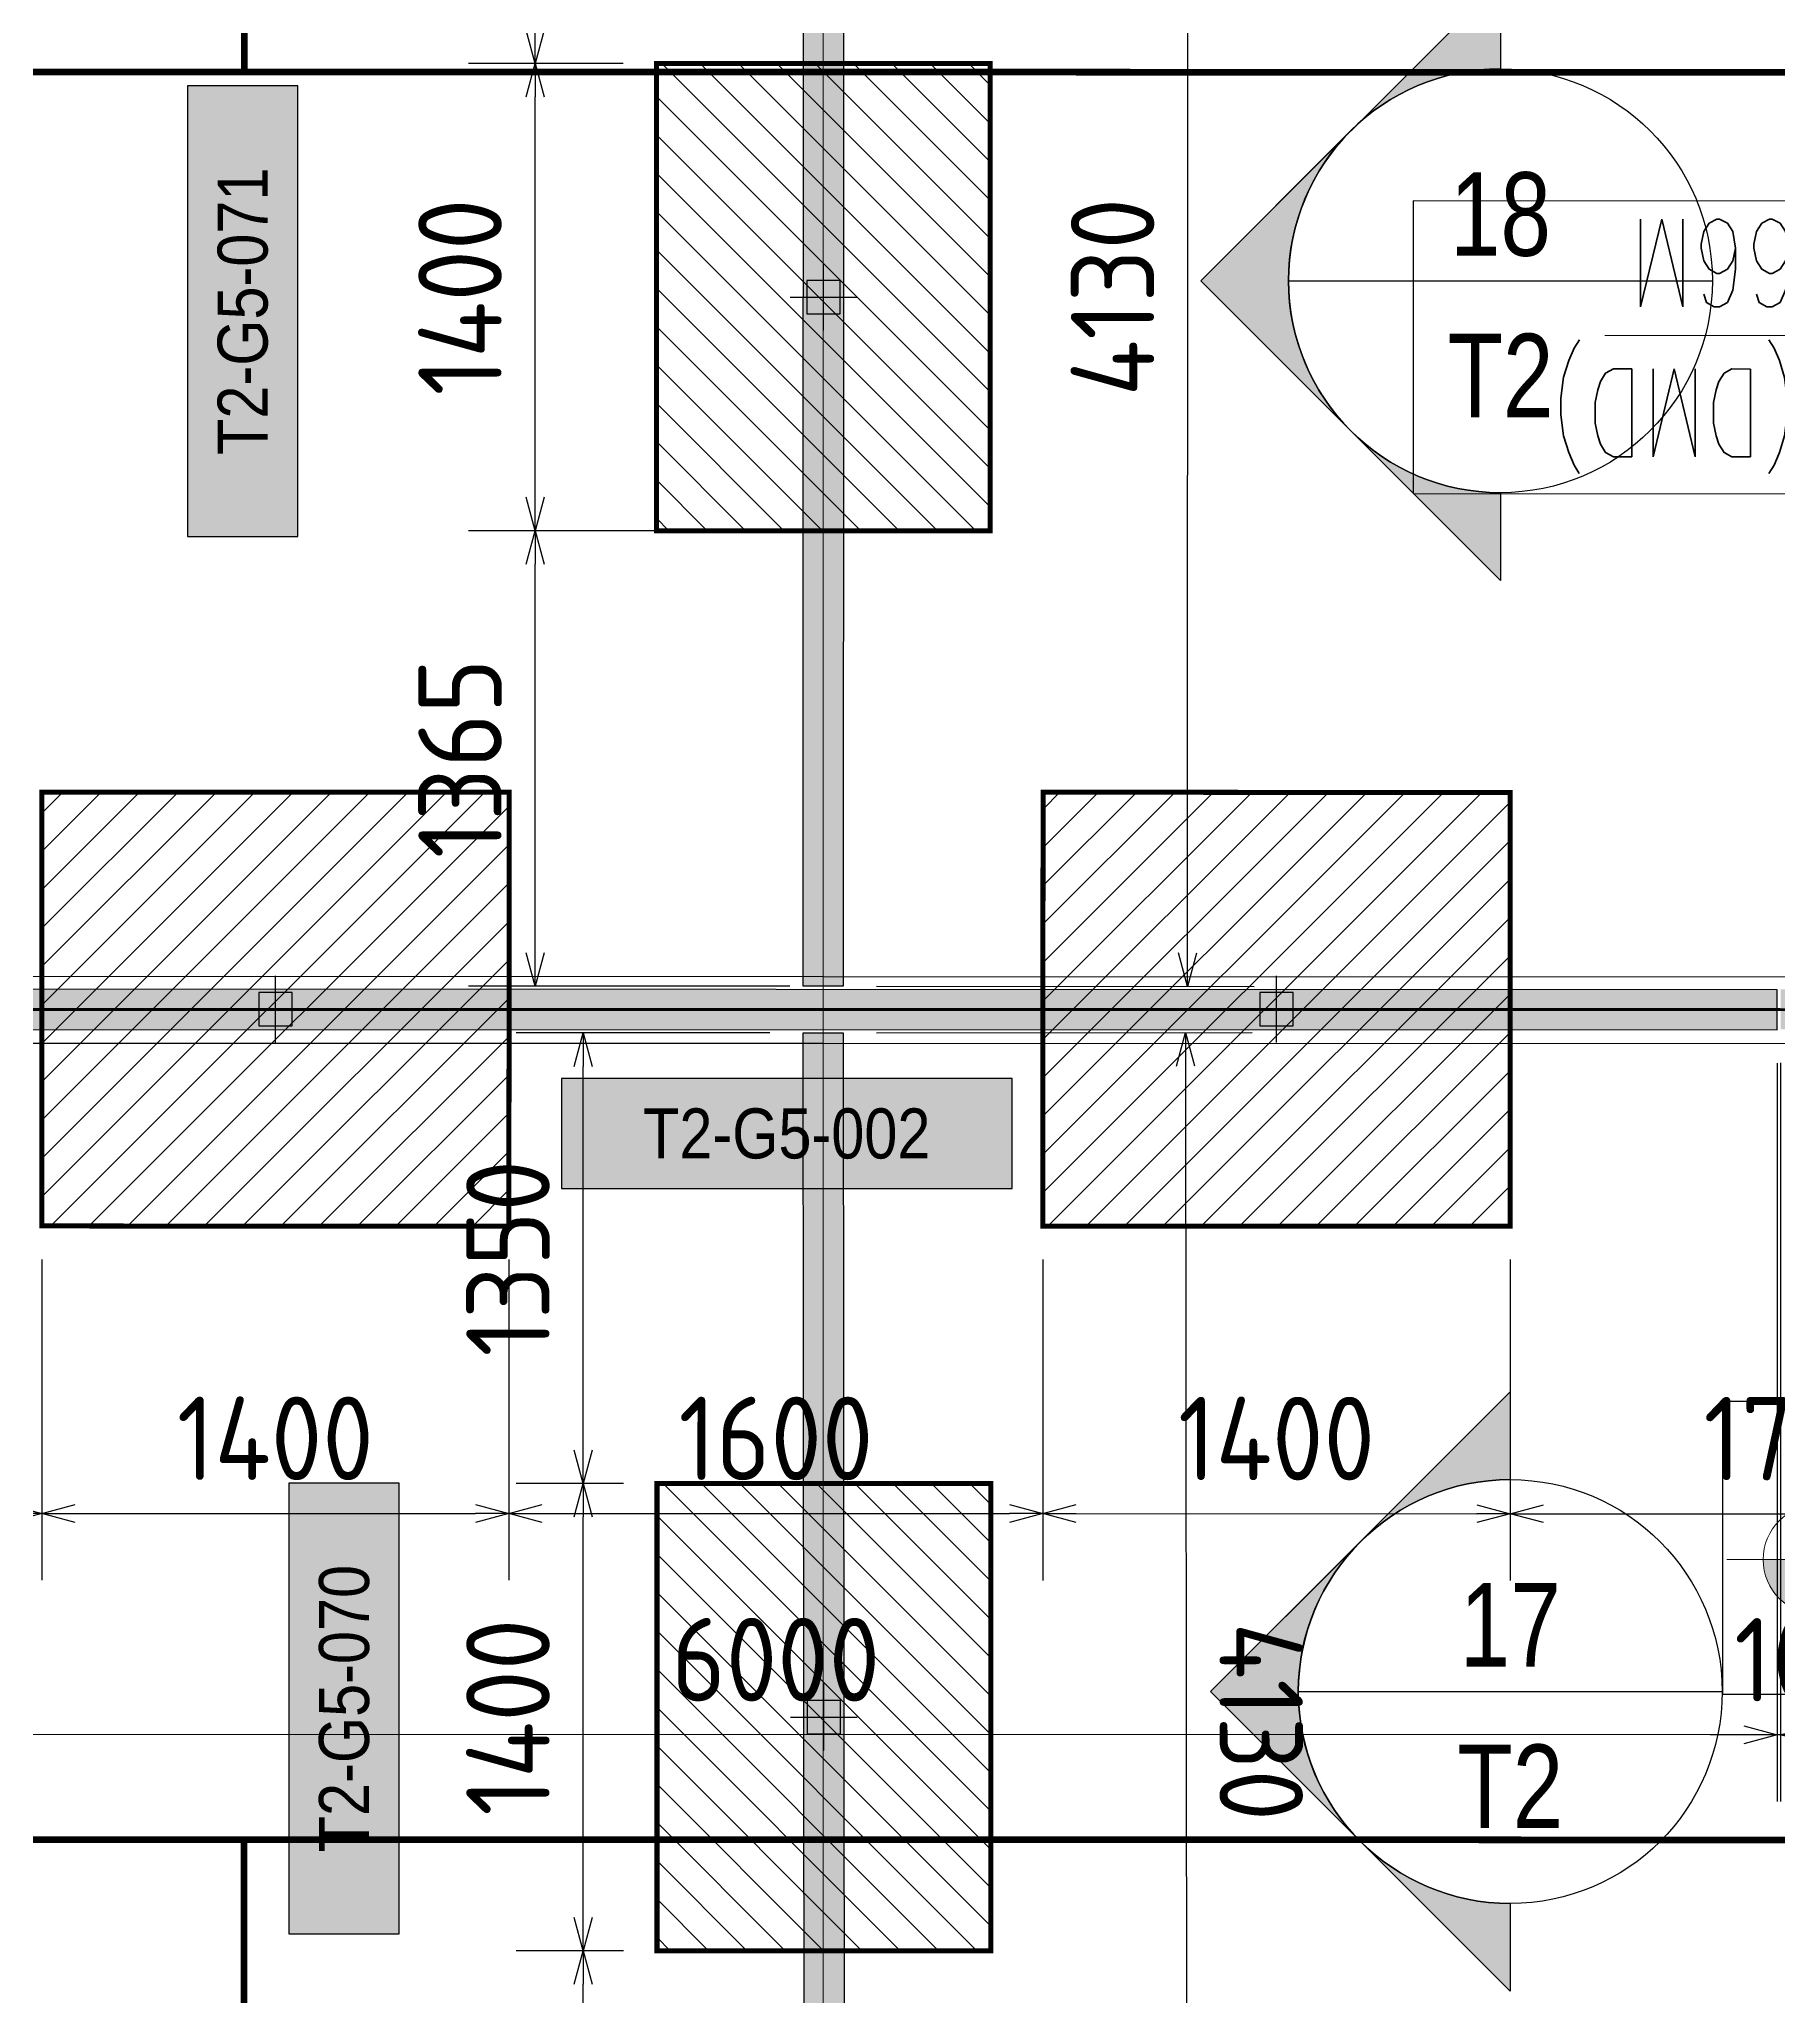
# Model space of a CAD drawing. Header units: centimetres. Extents: x -6122352 to 4157695, y -1694241 to 1947892.
# Drawn here: x 48257 to 53470, y -177715 to -171849 of the extents above; entities that cross this region are included whole.
import ezdxf
from ezdxf.enums import TextEntityAlignment as Align

# ---------------------------------------------------------------- set-up
doc = ezdxf.new("R2010")
doc.units = ezdxf.units.CM
doc.header["$MEASUREMENT"] = 0
doc.header["$PDMODE"] = 66
doc.header["$PDSIZE"] = 100
for name, color, linetype in [('00-MI-DIM', 7, 'Continuous'), ('@MI-FOOTINGS', 7, 'Continuous'), ('@MI-MEP', 7, 'Continuous'), ('@MI-REF LAYER', 7, 'Continuous'), ('@MI-TYPE-02', 6, 'Continuous'), ('A-GLASS HATCH', 7, 'Continuous'), ('PANEL-TAGS', 7, 'Continuous'), ('XREF1$0$S-LEVELS', 2, 'Continuous'), ('XREF1$0$S-TEXT-1', 3, 'Continuous'), ('XREF1$0$TYPICAL NEW PROFILE', 3, 'Continuous')]:
    doc.layers.add(name, color=color, linetype=linetype)
doc.layers.add('08-Compound Wall-2', color=6, linetype='Continuous', lineweight=25, true_color=0xff00ff)
doc.layers.add('23585-XR-AR-DAMAC PLOT LIMITS$0$1-End units', color=7, linetype='Continuous', lineweight=5, true_color=0xf8991e)
for name, color, linetype, lineweight in [('23585-XR-AR-DAMAC PLOT LIMITS$0$1-Mid units', 41, 'Continuous', 5), ('A-ANNO-TEXT', 3, 'Continuous', 25), ('XREF1$0$36-TAGLVL', 23, 'Continuous', 9)]:
    doc.layers.add(name, color=color, linetype=linetype, lineweight=lineweight)
doc.styles.add('Arial Narrow', font='ARIALN.TTF', dxfattribs={"width": 0.95, "height": 500})
doc.styles.add('PANELTAG_STYLE', font='arial.ttf')
doc.styles.add('Schueco-BEMSTIL', font='isocpeur.ttf', dxfattribs={"width": 0.9})
doc.styles.add('XREF1$0$DLT_TEXT', font='romans.shx', dxfattribs={"width": 0.7})
doc.dimstyles.new('MI- JWC-TXT-2.5 MM', dxfattribs={"dimscale": 1.5, "dimtxt": 2.5, "dimasz": 1, "dimexe": 2, "dimexo": 1, "dimgap": 1, "dimtad": 1, "dimdec": 0, "dimdsep": 46, "dimtxsty": 'Schueco-BEMSTIL', "dimblk": 'OPEN30', "dimcen": 0, "dimdle": 2, "dimclrd": 140, "dimclre": 8, "dimclrt": 40, "dimadec": 0, "dimazin": 2, "dimtfac": 1, "dimtdec": 0, "dimtix": 1, "dimtmove": 2, "dimatfit": 3, "dimldrblk": 'OPEN', "dimfxl": 2, "dimlwd": -1, "dimlwe": -1, "dimarcsym": 0})

# ---------------------------------------------------------------- blocks, each defined once
blk = doc.blocks.new('23585-XR-AR-BOUNDARY WALLS AND SETBACKS')
at = {"layer": '08-Compound Wall-2'}
for p, q in [((496554.8252, 2768816.0631), (496560.9391, 2768822.7358)), ((496550.7718, 2768811.6393), (496554.8252, 2768816.0631))]:
    blk.add_line(p, q, dxfattribs=at)
blk.add_lwpolyline([(496548.6301, 2768809.5979), (496550.6244, 2768811.7745), (496554.6778, 2768816.1983), (496560.7916, 2768822.8709), (496543.1704, 2768839.017)], dxfattribs=at)
blk = doc.blocks.new('A$C9d9485f6')
at = {"layer": 'A-ANNO-TEXT', "rotation": 312.4881850805905}
blk.add_blockref('23585-XR-AR-BOUNDARY WALLS AND SETBACKS', (-2377088.5348, -1504219.2521), dxfattribs=at)
blk = doc.blocks.new('23585-XR-AR-DAMAC PLOT LIMITS')
at = {"layer": '23585-XR-AR-DAMAC PLOT LIMITS$0$1-End units', "color": 251, "true_color": 0x636466}
blk.add_lwpolyline([(496560.9329, 2768822.8771), (496554.7515, 2768816.1307), (496537.0565, 2768832.3443), (496543.2379, 2768839.0907)], close=True, dxfattribs=at)
for points in [[(496578.6281, 2768806.6633), (496578.3825, 2768806.3953, 0.029706), (496572.8317, 2768799.5641), (496554.7515, 2768816.1307), (496560.9329, 2768822.8771)], [(496572.8317, 2768799.5641, 0.031399), (496567.8869, 2768791.6811), (496548.5687, 2768809.3829), (496550.6981, 2768811.7069), (496554.7515, 2768816.1307)]]:
    blk.add_lwpolyline(points, format="xyb", close=True, dxfattribs=at)
at = {"layer": '23585-XR-AR-DAMAC PLOT LIMITS$0$1-Mid units', "color": 251, "true_color": 0x636466}
blk.add_lwpolyline([(496554.7515, 2768816.1307), (496550.6981, 2768811.7069), (496533.0031, 2768827.9207), (496537.0565, 2768832.3443)], close=True, dxfattribs=at)
blk = doc.blocks.new('A$Cf093b529')
at = {"layer": 'A-ANNO-TEXT'}
blk.add_blockref('23585-XR-AR-DAMAC PLOT LIMITS', (-495391.9901, -2768603.4419), dxfattribs=at)
blk = doc.blocks.new('A$C0a111004')
at = {"color": 1, "true_color": 0xeb0000, "const_width": 0.008}
blk.add_lwpolyline([(18.3021, 0.0001), (21.1518, 0), (30.3028, 0), (30.3027, -23.9999), (21.1499, -24), (15.1498, -23.9999), (9.1499, -23.9998), (-0.0001, -23.9999), (0, 0), (9.1501, 0.0001), (15.1501, 0.0001)], close=True, dxfattribs=at)
blk = doc.blocks.new('A$Ca0a19fb5')
at = {"color": 1, "true_color": 0xeb0000, "const_width": 0.008}
blk.add_lwpolyline([(18.3021, 0.0228), (18.3316, -23.9774), (17.9681, -23.9778, 0.029706), (9.1822, -24.511, 0.031399), (0.0316, -26.202), (0, 0), (3.152, 0.0039), (9.152, 0.0113)], format="xyb", close=True, dxfattribs=at)
blk = doc.blocks.new('XREF1$0$LVL  ATTR')
at = {"color": 7}
blk.add_wipeout([(-0.3373, 0.3835), (1.8973, 0.3835), (1.8973, -0.4505), (-0.3373, -0.4505)], dxfattribs=at)
at = {"layer": 'XREF1$0$36-TAGLVL', "extrusion": (-4.88814e-07, 1.40652e-17, 1)}
h = blk.add_hatch(color=252, dxfattribs=at)
h.paths.add_polyline_path([(-0.0654, 0.1563, 0.414214), (-0.2216, 0), (-0.0654, 0)])
h.paths.add_polyline_path([(0.0909, 0), (-0.0654, 0), (-0.0654, -0.1562, 0.414214)])
for p, q in [((-0.0654, -0.2604), (-0.0654, 0.2604)), ((1.3511, 0, 0), (-0.3253, 0, 0))]:
    blk.add_line(p, q, dxfattribs=at)
blk.add_circle((-0.0654, 0, 0), 0.1562, dxfattribs=at)
at = {"layer": 'XREF1$0$S-LEVELS', "color": 1}
blk.add_lwpolyline([(-0.3373, 0.3835), (1.8973, 0.3835), (1.8973, -0.4505), (-0.3373, -0.4505)], close=True, dxfattribs=at)
at = {"layer": 'XREF1$0$TYPICAL NEW PROFILE', "color": 3, "style": 'XREF1$0$DLT_TEXT', "width": 0.7}
for tag, p in [('+0.00M', (0.2413, 0.0671, -0.0001)), ('S.S.L', (0.2413, -0.3453, -0.0001))]:
    blk.add_attdef(tag, p, '', height=0.25, dxfattribs=at)
blk = doc.blocks.new('A$C19569f2f')
at = {"layer": 'XREF1$0$S-TEXT-1', "color": 7}
ref = blk.add_blockref('XREF1$0$LVL  ATTR', (-5.1291, -2.6077, 0.0002), dxfattribs=dict(at, xscale=-1.051480567989675, yscale=1.051480567989675, zscale=1.051480567989675, rotation=47.50072133377966))
ref.add_attrib('S.S.L', 'B.Y.L(DMD)', (-5.2195, -2.8546), dxfattribs={"layer": 'XREF1$0$TYPICAL NEW PROFILE', "color": 3, "height": 0.26287, "rotation": 227.50072, "style": 'XREF1$0$DLT_TEXT', "width": 0.7})
ref.add_attrib('+0.00M', '+37.66M ', (-5.5493, -2.5494), dxfattribs={"layer": 'XREF1$0$TYPICAL NEW PROFILE', "color": 3, "height": 0.26287, "rotation": 227.50072, "style": 'XREF1$0$DLT_TEXT', "width": 0.7})
blk = doc.blocks.new('A$Cd3abcad4')
at = {"color": 1, "true_color": 0xeb0000, "const_width": 0.008}
blk.add_lwpolyline([(18.3021, 0.0001), (21.1518, 0), (30.3028, 0), (30.3027, -23.9999), (21.1499, -24), (15.1498, -23.9999), (9.1499, -23.9998), (-0.0001, -23.9999), (0, 0), (9.1501, 0.0001), (15.1501, 0.0001)], close=True, dxfattribs=at)
blk = doc.blocks.new('A$Ccde8a8ae')
at = {"color": 1, "true_color": 0xeb0000, "const_width": 0.008}
blk.add_lwpolyline([(18.3021, 0.0228), (18.3316, -23.9774), (17.9681, -23.9778, 0.029706), (9.1822, -24.511, 0.031399), (0.0316, -26.202), (0, 0), (3.152, 0.0039), (9.152, 0.0113)], format="xyb", close=True, dxfattribs=at)
blk = doc.blocks.new('_Open30')
at = {"color": 0, "linetype": 'ByBlock', "lineweight": -2}
for p, q in [((-1, 0.268), (0, 0)), ((0, 0), (-1, -0.268)), ((0, 0), (-1, 0))]:
    blk.add_line(p, q, dxfattribs=at)
blk = doc.blocks.new('*D793')
at = {"layer": '00-MI-DIM', "color": 8, "transparency": 16777216}
for p, q in [((53464.7, -174917.7), (53464.3, -177130.1)), ((53474.7, -174916.1), (53474.3, -177130.1))]:
    blk.add_line(p, q, dxfattribs=at)
at = {"layer": '00-MI-DIM', "color": 140, "transparency": 16777216}
for p, q in [((53364.4, -176930.1), (53264.4, -176930.1)), ((53474.4, -176930.1), (53464.4, -176930.1)), ((53574.4, -176930.2), (53674.4, -176930.2))]:
    blk.add_line(p, q, dxfattribs=at)
at = {"layer": 'Defpoints', "color": 0, "transparency": 16777216}
for p in [(53464.8, -174817.7), (53474.8, -174816.1), (53464.4, -176930.1)]:
    blk.add_point(p, dxfattribs=at)
at = {"layer": '00-MI-DIM', "color": 140, "transparency": 16777216, "xscale": 100, "yscale": 100, "zscale": 100}
for p, rotation in [((53464.4, -176930.1), 359.9898439714545), ((53474.4, -176930.1), 179.9898439714545)]:
    blk.add_blockref('_Open30', p, dxfattribs=dict(at, rotation=rotation))
at = {"layer": '00-MI-DIM', "color": 40, "transparency": 16777216, "insert": (53469.4, -176705.1), "char_height": 250, "attachment_point": 5, "rotation": 359.98984, "style": 'Schueco-BEMSTIL'}
blk.add_mtext('10', dxfattribs=at)
blk = doc.blocks.new('_Open')
at = {"color": 0, "linetype": 'ByBlock', "lineweight": -2}
for p, q in [((-1, 0.2), (0, 0)), ((-1, -0.2), (0, 0)), ((0, 0), (-1, 0))]:
    blk.add_line(p, q, dxfattribs=at)
blk = doc.blocks.new('*D794')
at = {"layer": '00-MI-DIM', "color": 8, "transparency": 16777216}
for p, q in [((47464.3, -174916.1), (47464, -177129.1)), ((53464.7, -174917.7), (53464.3, -177130.1))]:
    blk.add_line(p, q, dxfattribs=at)
at = {"layer": '00-MI-DIM', "color": 140, "transparency": 16777216}
blk.add_line((53364.4, -176930.1), (47564, -176929.1), dxfattribs=at)
at = {"layer": 'Defpoints', "color": 0, "transparency": 16777216}
for p in [(47464.4, -174816.1), (53464.8, -174817.7), (47464, -176929.1)]:
    blk.add_point(p, dxfattribs=at)
at = {"layer": '00-MI-DIM', "color": 140, "transparency": 16777216, "xscale": 100, "yscale": 100, "zscale": 100}
for p, rotation in [((47464, -176929.1), 179.9898439714545), ((53464.4, -176930.1), 359.9898439714545)]:
    blk.add_blockref('_Open30', p, dxfattribs=dict(at, rotation=rotation))
at = {"layer": '00-MI-DIM', "color": 40, "transparency": 16777216, "insert": (50464.2, -176704.6), "char_height": 250, "attachment_point": 5, "rotation": 359.98984, "style": 'Schueco-BEMSTIL'}
blk.add_mtext('6000', dxfattribs=at)
blk = doc.blocks.new('T2-FOOTING PLAN')
at = {"layer": '@MI-FOOTINGS', "transparency": 33554679}
h = blk.add_hatch(dxfattribs=at)
h.set_pattern_fill('ANSI31', color=8, scale=650)
h.paths.add_polyline_path([(-700, 650), (700, 650), (700, -650), (-700, -650)])
at = {"layer": '@MI-FOOTINGS', "color": 160, "true_color": 0x3340f0, "const_width": 15}
blk.add_lwpolyline([(-700, 650), (700, 650), (700, -650), (-700, -650)], close=True, dxfattribs=at)
at = {"layer": '@MI-FOOTINGS', "color": 30}
blk.add_point((0, 0), dxfattribs=at)
blk = doc.blocks.new('*D801')
at = {"layer": '00-MI-DIM', "color": 8, "transparency": 16777216}
for p, q in [((46654.3, -175504.9), (46654.1, -176466.2)), ((48264.7, -175505.3), (48264.5, -176466.5))]:
    blk.add_line(p, q, dxfattribs=at)
at = {"layer": '00-MI-DIM', "color": 140, "transparency": 16777216}
blk.add_line((46754.1, -176266.2), (48164.5, -176266.5), dxfattribs=at)
at = {"layer": 'Defpoints', "color": 0, "transparency": 16777216}
for p in [(46654.3, -175404.9), (48264.7, -175405.3), (48264.5, -176266.5)]:
    blk.add_point(p, dxfattribs=at)
at = {"layer": '00-MI-DIM', "color": 140, "transparency": 16777216, "xscale": 100, "yscale": 100, "zscale": 100}
for p, rotation in [((46654.1, -176266.2), 179.9898439714545), ((48264.5, -176266.5), 359.9898439714545)]:
    blk.add_blockref('_Open30', p, dxfattribs=dict(at, rotation=rotation))
at = {"layer": '00-MI-DIM', "color": 40, "transparency": 16777216, "insert": (47459.4, -176041.4), "char_height": 250, "attachment_point": 5, "rotation": 359.98984, "style": 'Schueco-BEMSTIL'}
blk.add_mtext('1610', dxfattribs=at)
blk = doc.blocks.new('*D802')
at = {"layer": '00-MI-DIM', "color": 8, "transparency": 16777216}
for p, q in [((48264.7, -175505.3), (48264.5, -176466.5)), ((49664.7, -175505.5), (49664.5, -176466.8))]:
    blk.add_line(p, q, dxfattribs=at)
at = {"layer": '00-MI-DIM', "color": 140, "transparency": 16777216}
blk.add_line((48364.5, -176266.5), (49564.5, -176266.7), dxfattribs=at)
at = {"layer": 'Defpoints', "color": 0, "transparency": 16777216}
for p in [(48264.7, -175405.3), (49664.7, -175405.5), (49664.5, -176266.8)]:
    blk.add_point(p, dxfattribs=at)
at = {"layer": '00-MI-DIM', "color": 140, "transparency": 16777216, "xscale": 100, "yscale": 100, "zscale": 100}
for p, rotation in [((48264.5, -176266.5), 179.9898439714545), ((49664.5, -176266.8), 359.9898439714545)]:
    blk.add_blockref('_Open30', p, dxfattribs=dict(at, rotation=rotation))
at = {"layer": '00-MI-DIM', "color": 40, "transparency": 16777216, "insert": (48964.6, -176041.6), "char_height": 250, "attachment_point": 5, "rotation": 359.98984, "style": 'Schueco-BEMSTIL'}
blk.add_mtext('1400', dxfattribs=at)
blk = doc.blocks.new('*D803')
at = {"layer": '00-MI-DIM', "color": 8, "transparency": 16777216}
for p, q in [((49664.7, -175505.5), (49664.5, -176466.8)), ((51264.7, -175505.8), (51264.5, -176467))]:
    blk.add_line(p, q, dxfattribs=at)
at = {"layer": '00-MI-DIM', "color": 140, "transparency": 16777216}
blk.add_line((49764.5, -176266.8), (51164.5, -176267), dxfattribs=at)
at = {"layer": 'Defpoints', "color": 0, "transparency": 16777216}
for p in [(49664.7, -175405.5), (51264.7, -175405.8), (51264.5, -176267)]:
    blk.add_point(p, dxfattribs=at)
at = {"layer": '00-MI-DIM', "color": 140, "transparency": 16777216, "xscale": 100, "yscale": 100, "zscale": 100}
for p, rotation in [((49664.5, -176266.8), 179.9898439714545), ((51264.5, -176267), 359.9898439714545)]:
    blk.add_blockref('_Open30', p, dxfattribs=dict(at, rotation=rotation))
at = {"layer": '00-MI-DIM', "color": 40, "transparency": 16777216, "insert": (50464.6, -176041.9), "char_height": 250, "attachment_point": 5, "rotation": 359.98984, "style": 'Schueco-BEMSTIL'}
blk.add_mtext('1600', dxfattribs=at)
blk = doc.blocks.new('*D804')
at = {"layer": '00-MI-DIM', "color": 8, "transparency": 16777216}
for p, q in [((51264.7, -175505.8), (51264.5, -176467)), ((52664.7, -175506), (52664.5, -176467.3))]:
    blk.add_line(p, q, dxfattribs=at)
at = {"layer": '00-MI-DIM', "color": 140, "transparency": 16777216}
blk.add_line((51364.5, -176267.1), (52564.5, -176267.3), dxfattribs=at)
at = {"layer": 'Defpoints', "color": 0, "transparency": 16777216}
for p in [(51264.7, -175405.8), (52664.7, -175406), (52664.5, -176267.3)]:
    blk.add_point(p, dxfattribs=at)
at = {"layer": '00-MI-DIM', "color": 140, "transparency": 16777216, "xscale": 100, "yscale": 100, "zscale": 100}
for p, rotation in [((51264.5, -176267), 179.9898439714545), ((52664.5, -176267.3), 359.9898439714545)]:
    blk.add_blockref('_Open30', p, dxfattribs=dict(at, rotation=rotation))
at = {"layer": '00-MI-DIM', "color": 40, "transparency": 16777216, "insert": (51964.6, -176042.2), "char_height": 250, "attachment_point": 5, "rotation": 359.98984, "style": 'Schueco-BEMSTIL'}
blk.add_mtext('1400', dxfattribs=at)
blk = doc.blocks.new('*D805')
at = {"layer": '00-MI-DIM', "color": 8, "transparency": 16777216}
for p, q in [((52664.7, -175506), (52664.5, -176467.3)), ((54420.6, -175505.2), (54420.5, -176467.6))]:
    blk.add_line(p, q, dxfattribs=at)
at = {"layer": '00-MI-DIM', "color": 140, "transparency": 16777216}
blk.add_line((52764.5, -176267.3), (54320.5, -176267.6), dxfattribs=at)
at = {"layer": 'Defpoints', "color": 0, "transparency": 16777216}
for p in [(52664.7, -175406), (54420.7, -175405.2), (54420.5, -176267.6)]:
    blk.add_point(p, dxfattribs=at)
at = {"layer": '00-MI-DIM', "color": 140, "transparency": 16777216, "xscale": 100, "yscale": 100, "zscale": 100}
for p, rotation in [((52664.5, -176267.3), 179.9898439714545), ((54420.5, -176267.6), 359.9898439714545)]:
    blk.add_blockref('_Open30', p, dxfattribs=dict(at, rotation=rotation))
at = {"layer": '00-MI-DIM', "color": 40, "transparency": 16777216, "insert": (53542.6, -176042.4), "char_height": 250, "attachment_point": 5, "rotation": 359.98984, "style": 'Schueco-BEMSTIL'}
blk.add_mtext('1756', dxfattribs=at)
blk = doc.blocks.new('PANELTAG')
at = {"layer": 'PANEL-TAGS', "color": 1}
blk.add_lwpolyline([(-13.5, -3.3), (13.5, -3.3), (13.5, 3.3), (-13.5, 3.3)], close=True, dxfattribs=at)
at = {"layer": 'PANEL-TAGS', "color": 40, "true_color": 0xffd700}
blk.add_solid([(-13.5, -3.3), (13.5, -3.3), (-13.5, 3.3), (13.5, 3.3)], dxfattribs=at)
at = {"layer": 'PANEL-TAGS', "color": 5, "style": 'PANELTAG_STYLE', "width": 0.85}
blk.add_attdef('TAGNO', text='', height=3, dxfattribs=at).set_placement((0, 0), align=Align.MIDDLE)
blk = doc.blocks.new('T2-SINGLE FOOTING')
at = {"layer": '@MI-FOOTINGS', "transparency": 33554679}
h = blk.add_hatch(dxfattribs=at)
h.set_pattern_fill('ANSI31', color=8, scale=650)
h.paths.add_polyline_path([(-700, 500), (700, 500), (700, -500), (-700, -500)])
at = {"layer": '@MI-FOOTINGS', "color": 62, "const_width": 15}
blk.add_lwpolyline([(-700, 500), (700, 500), (700, -500), (-700, -500)], close=True, dxfattribs=at)
at = {"layer": '@MI-FOOTINGS', "color": 30}
blk.add_point((0, 0), dxfattribs=at)
blk = doc.blocks.new('*D3018')
at = {"layer": '@MI-TYPE-02', "color": 8, "transparency": 16777216}
for p, q in [((50507, -173321.9), (49543, -173321.9)), ((50506.3, -174686.9), (49543, -174686.9))]:
    blk.add_line(p, q, dxfattribs=at)
at = {"layer": '@MI-TYPE-02', "color": 140, "transparency": 16777216}
blk.add_line((49743, -174586.9), (49743, -173421.9), dxfattribs=at)
at = {"layer": 'Defpoints', "color": 0, "transparency": 16777216}
for p in [(49743, -173321.9), (50607, -173321.9), (50606.3, -174686.9)]:
    blk.add_point(p, dxfattribs=at)
at = {"layer": '@MI-TYPE-02', "color": 140, "transparency": 16777216, "xscale": 100, "yscale": 100, "zscale": 100}
for p, rotation in [((49743, -173321.9), 90), ((49743, -174686.9), 270)]:
    blk.add_blockref('_Open30', p, dxfattribs=dict(at, rotation=rotation))
at = {"layer": '@MI-TYPE-02', "color": 40, "transparency": 16777216, "insert": (49518, -174004.4), "char_height": 250, "attachment_point": 5, "rotation": 90, "style": 'Schueco-BEMSTIL'}
blk.add_mtext('1365', dxfattribs=at)
blk = doc.blocks.new('*D3019')
at = {"layer": '@MI-TYPE-02', "color": 8, "transparency": 16777216}
for p, q in [((50007, -171921.9), (49543, -171921.9)), ((50507, -173321.9), (49543, -173321.9))]:
    blk.add_line(p, q, dxfattribs=at)
at = {"layer": '@MI-TYPE-02', "color": 140, "transparency": 16777216}
blk.add_line((49743, -173221.9), (49743, -172021.9), dxfattribs=at)
at = {"layer": 'Defpoints', "color": 0, "transparency": 16777216}
for p in [(49743, -171921.9), (50107, -171921.9), (50607, -173321.9)]:
    blk.add_point(p, dxfattribs=at)
at = {"layer": '@MI-TYPE-02', "color": 140, "transparency": 16777216, "xscale": 100, "yscale": 100, "zscale": 100}
for p, rotation in [((49743, -171921.9), 90), ((49743, -173321.9), 270)]:
    blk.add_blockref('_Open30', p, dxfattribs=dict(at, rotation=rotation))
at = {"layer": '@MI-TYPE-02', "color": 40, "transparency": 16777216, "insert": (49518, -172621.9), "char_height": 250, "attachment_point": 5, "rotation": 90, "style": 'Schueco-BEMSTIL'}
blk.add_mtext('1400', dxfattribs=at)
blk = doc.blocks.new('*D3020')
at = {"layer": '@MI-TYPE-02', "color": 8, "transparency": 16777216}
for p, q in [((50447.7, -170556.9), (49543, -170556.9)), ((50007, -171921.9), (49543, -171921.9))]:
    blk.add_line(p, q, dxfattribs=at)
at = {"layer": '@MI-TYPE-02', "color": 140, "transparency": 16777216}
blk.add_line((49743, -171821.9), (49743, -170656.9), dxfattribs=at)
at = {"layer": 'Defpoints', "color": 0, "transparency": 16777216}
for p in [(49743, -170556.9), (50547.7, -170556.9), (50107, -171921.9)]:
    blk.add_point(p, dxfattribs=at)
at = {"layer": '@MI-TYPE-02', "color": 140, "transparency": 16777216, "xscale": 100, "yscale": 100, "zscale": 100}
for p, rotation in [((49743, -170556.9), 90), ((49743, -171921.9), 270)]:
    blk.add_blockref('_Open30', p, dxfattribs=dict(at, rotation=rotation))
at = {"layer": '@MI-TYPE-02', "color": 40, "transparency": 16777216, "insert": (49518, -171239.4), "char_height": 250, "attachment_point": 5, "rotation": 90, "style": 'Schueco-BEMSTIL'}
blk.add_mtext('1365', dxfattribs=at)
blk = doc.blocks.new('*D3023')
at = {"layer": '@MI-TYPE-02', "color": 8, "transparency": 16777216}
for p, q in [((50008.2, -177577.1), (49686.7, -177577.1)), ((50486, -178957.2), (49686.7, -178957.2))]:
    blk.add_line(p, q, dxfattribs=at)
at = {"layer": '@MI-TYPE-02', "color": 140, "transparency": 16777216}
blk.add_line((49886.7, -178857.2), (49886.7, -177677.1), dxfattribs=at)
at = {"layer": 'Defpoints', "color": 0, "transparency": 16777216}
for p in [(49886.7, -177577.1), (50108.2, -177577.1), (50586, -178957.2)]:
    blk.add_point(p, dxfattribs=at)
at = {"layer": '@MI-TYPE-02', "color": 140, "transparency": 16777216, "xscale": 100, "yscale": 100, "zscale": 100}
for p, rotation in [((49886.7, -177577.1), 90), ((49886.7, -178957.2), 270)]:
    blk.add_blockref('_Open30', p, dxfattribs=dict(at, rotation=rotation))
at = {"layer": '@MI-TYPE-02', "color": 40, "transparency": 16777216, "insert": (49661.7, -178267.2), "char_height": 250, "attachment_point": 5, "rotation": 90, "style": 'Schueco-BEMSTIL'}
blk.add_mtext('1380', dxfattribs=at)
blk = doc.blocks.new('*D3024')
at = {"layer": '@MI-TYPE-02', "color": 8, "transparency": 16777216}
for p, q in [((50008.2, -176177.1), (49686.7, -176177.1)), ((50008.2, -177577.1), (49686.7, -177577.1))]:
    blk.add_line(p, q, dxfattribs=at)
at = {"layer": '@MI-TYPE-02', "color": 140, "transparency": 16777216}
blk.add_line((49886.7, -177477.1), (49886.7, -176277.1), dxfattribs=at)
at = {"layer": 'Defpoints', "color": 0, "transparency": 16777216}
for p in [(49886.7, -176177.1), (50108.2, -176177.1), (50108.2, -177577.1)]:
    blk.add_point(p, dxfattribs=at)
at = {"layer": '@MI-TYPE-02', "color": 140, "transparency": 16777216, "xscale": 100, "yscale": 100, "zscale": 100}
for p, rotation in [((49886.7, -176177.1), 90), ((49886.7, -177577.1), 270)]:
    blk.add_blockref('_Open30', p, dxfattribs=dict(at, rotation=rotation))
at = {"layer": '@MI-TYPE-02', "color": 40, "transparency": 16777216, "insert": (49661.7, -176877.1), "char_height": 250, "attachment_point": 5, "rotation": 90, "style": 'Schueco-BEMSTIL'}
blk.add_mtext('1400', dxfattribs=at)
blk = doc.blocks.new('*D3025')
at = {"layer": '@MI-TYPE-02', "color": 8, "transparency": 16777216}
for p, q in [((50446.2, -174827), (49686.7, -174827)), ((50008.2, -176177.1), (49686.7, -176177.1))]:
    blk.add_line(p, q, dxfattribs=at)
at = {"layer": '@MI-TYPE-02', "color": 140, "transparency": 16777216}
blk.add_line((49886.7, -176077.1), (49886.7, -174927), dxfattribs=at)
at = {"layer": 'Defpoints', "color": 0, "transparency": 16777216}
for p in [(49886.7, -174827), (50546.2, -174827), (50108.2, -176177.1)]:
    blk.add_point(p, dxfattribs=at)
at = {"layer": '@MI-TYPE-02', "color": 140, "transparency": 16777216, "xscale": 100, "yscale": 100, "zscale": 100}
for p, rotation in [((49886.7, -174827), 90), ((49886.7, -176177.1), 270)]:
    blk.add_blockref('_Open30', p, dxfattribs=dict(at, rotation=rotation))
at = {"layer": '@MI-TYPE-02', "color": 40, "transparency": 16777216, "insert": (49661.7, -175502), "char_height": 250, "attachment_point": 5, "rotation": 90, "style": 'Schueco-BEMSTIL'}
blk.add_mtext('1350', dxfattribs=at)
blk = doc.blocks.new('*U3659')
h = blk.add_hatch(color=94)
edge = h.paths.add_edge_path()
edge.add_line((0, -6.35), (0, -8.98))
edge.add_line((0, -8.98), (-8.98, 0))
edge.add_line((-8.98, 0), (0, 8.98))
edge.add_line((0, 8.98), (0, 6.35))
edge.add_arc((0, 0), 6.35, 90, 270)
at = {"color": 94}
blk.add_line((-6.35, 0), (6.35, 0), dxfattribs=at)
blk.add_lwpolyline([(0, -6.35), (0, -8.98), (-8.98, 0), (0, 8.98), (0, 6.35, 1)], format="xyb", close=True, dxfattribs=at)
blk.add_lwpolyline([(-4.49, 4.49, 0.414214), (-4.49, -4.49), (-8.98, 0), (-4.49, 4.49)], format="xyb", close=True)
blk.add_circle((0, 0), 6.35, dxfattribs=at)
at = {"style": 'Arial Narrow', "width": 0.95, "flags": 8}
blk.add_attdef('VIEWNUMBER', text='', height=2.5, dxfattribs=at).set_placement((0, 0), align=Align.BOTTOM_CENTER)
blk.add_attdef('SHEETNUMBER', text='', height=2.5, dxfattribs=at).set_placement((0, -1.588), align=Align.TOP_CENTER)
blk = doc.blocks.new('*D3048')
at = {"layer": '@MI-TYPE-02', "color": 8, "transparency": 16777216}
for p, q in [((50767.7, -170557), (51899.1, -170557.4)), ((50766.3, -174687), (51897.7, -174687.4))]:
    blk.add_line(p, q, dxfattribs=at)
at = {"layer": '@MI-TYPE-02', "color": 140, "transparency": 16777216}
blk.add_line((51697.7, -174587.3), (51699, -170657.3), dxfattribs=at)
at = {"layer": 'Defpoints', "color": 0, "transparency": 16777216}
for p in [(50667.7, -170557), (51699.1, -170557.3), (50666.3, -174687)]:
    blk.add_point(p, dxfattribs=at)
at = {"layer": '@MI-TYPE-02', "color": 140, "transparency": 16777216, "xscale": 100, "yscale": 100, "zscale": 100}
for p, rotation in [((51699.1, -170557.3), 89.98069842526839), ((51697.7, -174687.3), 269.9806984252684)]:
    blk.add_blockref('_Open30', p, dxfattribs=dict(at, rotation=rotation))
at = {"layer": '@MI-TYPE-02', "color": 40, "transparency": 16777216, "insert": (51473.4, -172622.2), "char_height": 250, "attachment_point": 5, "rotation": 89.9807, "style": 'Schueco-BEMSTIL'}
blk.add_mtext('4130', dxfattribs=at)
blk = doc.blocks.new('*D3049')
at = {"layer": '@MI-TYPE-02', "color": 8, "transparency": 16777216}
for p, q in [((50766.2, -174826.8), (51891.5, -174825.7)), ((50770.2, -178957.1), (51895.4, -178956))]:
    blk.add_line(p, q, dxfattribs=at)
at = {"layer": '@MI-TYPE-02', "color": 140, "transparency": 16777216}
blk.add_line((51691.6, -174925.9), (51695.3, -178856.2), dxfattribs=at)
at = {"layer": 'Defpoints', "color": 0, "transparency": 16777216}
for p in [(50666.2, -174826.9), (50670.2, -178957.2), (51695.4, -178956.2)]:
    blk.add_point(p, dxfattribs=at)
at = {"layer": '@MI-TYPE-02', "color": 140, "transparency": 16777216, "xscale": 100, "yscale": 100, "zscale": 100}
for p, rotation in [((51691.5, -174825.9), 90.05503994308988), ((51695.4, -178956.2), 270.0550399430899)]:
    blk.add_blockref('_Open30', p, dxfattribs=dict(at, rotation=rotation))
at = {"layer": '@MI-TYPE-02', "color": 40, "transparency": 16777216, "insert": (51918.5, -176890.8), "char_height": 250, "attachment_point": 5, "rotation": 270.05504, "style": 'Schueco-BEMSTIL'}
blk.add_mtext('4130', dxfattribs=at)

msp = doc.modelspace()

# ---------------------------------------------------------------- block references
at = {"layer": '@MI-MEP', "color": 10, "xscale": 1000, "yscale": 1000, "zscale": 1000}
for name, p, rotation in [('A$C0a111004', (59756.31336, -174758.47773), 179.9901263953543), ('A$Ca0a19fb5', (41454.21327, -174755.44223), 359.919269632221)]:
    msp.add_blockref(name, p, dxfattribs=dict(at, rotation=rotation))
at = {"layer": '@MI-REF LAYER', "xscale": 1000, "yscale": 1000, "zscale": 1000}
msp.add_blockref('A$C9d9485f6', (-23958.95046, 48155.57226), dxfattribs=at)
at = {"layer": '@MI-REF LAYER', "xscale": 1000, "yscale": 1000, "zscale": 1000, "rotation": 312.4882903633292}
msp.add_blockref('A$Cf093b529', (-891608.73293, 539022.72011), dxfattribs=at)

# ---------------------------------------------------------------- next in the draw order: block references
at = {"layer": '@MI-REF LAYER', "color": 7}
ref = msp.add_blockref('XREF1$0$LVL  ATTR', (53655.52147, -176404.93305, -0.00035), dxfattribs=dict(at, xscale=-1051.480567989675, yscale=1051.480567989676, zscale=1051.480567989675, rotation=179.9900720295695))
ref.add_attrib('S.S.L', 'B.Y.L(DMD)', (53898.58516, -176304.80353, -0.15147), dxfattribs={"layer": 'XREF1$0$TYPICAL NEW PROFILE', "color": 3, "height": 262.870142, "rotation": 359.990075321, "style": 'XREF1$0$DLT_TEXT', "width": 0.7})
ref.add_attrib('+0.00M', '+38.07M ', (53896.28179, -176754.13813, -0.15147), dxfattribs={"layer": 'XREF1$0$TYPICAL NEW PROFILE', "color": 3, "height": 262.870142, "rotation": 359.990075321, "style": 'XREF1$0$DLT_TEXT', "width": 0.7})

# ---------------------------------------------------------------- next in the draw order: linework, layer by layer
at = {"layer": '@MI-REF LAYER', "color": 1, "const_width": 20}
msp.add_lwpolyline([(41805.57056, -174795.72297), (44084.44574, -177242.89048), (48870.49259, -177243.81342), (48869.28571, -183502.29013), (48870.49259, -177243.81342), (56713.93582, -177245.32594), (59597.36527, -174791.62296)], dxfattribs=at)

# ---------------------------------------------------------------- next in the draw order: block references
at = {"layer": '@MI-REF LAYER', "color": 10, "xscale": 1000, "yscale": 1000, "zscale": 1000, "rotation": 312.4876811369317}
msp.add_blockref('A$C19569f2f', (59756.3449, -174758.47773), dxfattribs=at)

# ---------------------------------------------------------------- next in the draw order: hatches: boundary and pattern name
at = {"layer": '@MI-TYPE-02'}
h = msp.add_hatch(color=256, dxfattribs=at)
h.dxf.hatch_style = 1
h.paths.add_polyline_path([(47454.83056, -174696.56541), (41454.44171, -174694.98966), (41453.97267, -174814.98874), (47454.36153, -174816.56449)])
h.paths.add_polyline_path([(53465.22119, -174697.69015), (47464.83233, -174696.1144), (47464.3633, -174816.11349), (53464.75215, -174817.68924)])
h.paths.add_polyline_path([(59751.54786, -174698.47738), (53475.22729, -174696.13044), (53474.75826, -174816.12952), (59751.07883, -174818.47646)])
at = {"layer": 'A-GLASS HATCH'}
h = msp.add_hatch(color=6, dxfattribs=at)
h.dxf.hatch_style = 1
h.paths.add_polyline_path([(50546.26297, -174686.91934), (50547.65427, -170556.92862), (50667.65426, -170556.96867), (50666.26296, -174686.95939)])
h = msp.add_hatch(color=6, dxfattribs=at)
h.dxf.hatch_style = 1
h.paths.add_polyline_path([(50550.2093, -178957.28159), (50546.24163, -174826.99582), (50666.24157, -174826.88132), (50670.20924, -178957.16709)])

# ---------------------------------------------------------------- next in the draw order: linework, layer by layer
at = {"layer": '@MI-REF LAYER', "color": 1, "const_width": 20}
msp.add_lwpolyline([(41876.79641, -174726.85284), (44085.35508, -171946.91903), (48871.40197, -171947.63967), (48871.74115, -169643.44169), (48871.40197, -171947.63967), (56714.84526, -171948.82065), (59597.27569, -174712.00904)], dxfattribs=at)
at = {"layer": '@MI-TYPE-02', "color": 6}
for points in [[(50546.26297, -174686.91934), (50547.65427, -170556.92862), (50667.65426, -170556.96867), (50666.26296, -174686.95939)], [(50550.2093, -178957.28159), (50546.24163, -174826.99582), (50666.24157, -174826.88132), (50670.20924, -178957.16709)]]:
    msp.add_lwpolyline(points, close=True, dxfattribs=at)
at = {"layer": '@MI-TYPE-02'}
msp.add_lwpolyline([(53465.22119, -174697.69015), (47464.83233, -174696.1144), (47464.3633, -174816.11349), (53464.75215, -174817.68924)], close=True, dxfattribs=at)

# ---------------------------------------------------------------- next in the draw order: block references
at = {"layer": '00-MI-DIM'}
ref = msp.add_blockref('*U3659', (52635.60035, -172573.14119), dxfattribs=dict(at, xscale=100, yscale=100, zscale=100))
ref.add_attrib('VIEWNUMBER', '18', dxfattribs={"layer": '0', "height": 250, "style": 'Arial Narrow', "width": 0.95}).set_placement((52635.60035, -172573.14119), align=Align.BOTTOM_CENTER)
ref.add_attrib('SHEETNUMBER', 'T2', dxfattribs={"layer": '0', "height": 250, "style": 'Arial Narrow', "width": 0.95}).set_placement((52635.60035, -172731.89119), align=Align.TOP_CENTER)
ref = msp.add_blockref('*U3659', (52664.92398, -176800.27884), dxfattribs=dict(at, xscale=100, yscale=100, zscale=100))
ref.add_attrib('VIEWNUMBER', '17', dxfattribs={"layer": '0', "height": 250, "style": 'Arial Narrow', "width": 0.95}).set_placement((52664.92398, -176800.27884), align=Align.BOTTOM_CENTER)
ref.add_attrib('SHEETNUMBER', 'T2', dxfattribs={"layer": '0', "height": 250, "style": 'Arial Narrow', "width": 0.95}).set_placement((52664.92398, -176959.02884), align=Align.TOP_CENTER)
at = {"layer": '@MI-FOOTINGS', "rotation": 359.9898439714545}
for p in [(48964.7836, -174755.38178), (51964.78355, -174755.91355)]:
    msp.add_blockref('T2-FOOTING PLAN', p, dxfattribs=at)
at = {"layer": '@MI-REF LAYER', "color": 10, "xscale": 1000, "yscale": 1000, "zscale": 1000}
for name, p, rotation in [('A$Cd3abcad4', (59756.31341, -174758.07874), 179.9893265042863), ('A$Ccde8a8ae', (41454.3314, -174755.65388), 359.9244843170935)]:
    msp.add_blockref(name, p, dxfattribs=dict(at, rotation=rotation))
at = {"layer": '@MI-TYPE-02', "color": 240, "true_color": 0xed1f24, "rotation": 90}
for p in [(50606.95862, -172621.94401), (50608.22544, -176877.08145)]:
    msp.add_blockref('T2-SINGLE FOOTING', p, dxfattribs=at)
at = {"layer": 'PANEL-TAGS', "color": 94}
ref = msp.add_blockref('PANELTAG', (48866.52173, -172664.30303), dxfattribs=dict(at, xscale=50.00000000000001, yscale=50.00000000000001, zscale=50.00000000000001, rotation=90.00000000000001))
ref.add_attrib('TAGNO', 'T2-G5-071', dxfattribs={"color": 5, "height": 150, "rotation": 90, "style": 'PANELTAG_STYLE', "width": 0.85}).set_placement((48866.52173, -172664.30303), align=Align.MIDDLE_CENTER)
at = {"layer": 'PANEL-TAGS'}
ref = msp.add_blockref('PANELTAG', (50497.01055, -175127.98219), dxfattribs=dict(at, xscale=50, yscale=50, zscale=50))
ref.add_attrib('TAGNO', 'T2-G5-002', dxfattribs={"color": 5, "height": 150, "style": 'PANELTAG_STYLE', "width": 0.85}).set_placement((50497.01055, -175127.98219), align=Align.MIDDLE_CENTER)
at = {"layer": 'PANEL-TAGS', "color": 94}
ref = msp.add_blockref('PANELTAG', (49170.39959, -176851.27383), dxfattribs=dict(at, xscale=50.00000000000001, yscale=50.00000000000001, zscale=50.00000000000001, rotation=90.00000000000001))
ref.add_attrib('TAGNO', 'T2-G5-070', dxfattribs={"color": 5, "height": 150, "rotation": 90, "style": 'PANELTAG_STYLE', "width": 0.85}).set_placement((49170.39959, -176851.27383), align=Align.MIDDLE_CENTER)

# ---------------------------------------------------------------- next in the draw order: dimensions: what is measured, and where the dimension line sits
at = {"layer": '00-MI-DIM'}
for base, p1, p2, picture, middle in [((47463.98876, -176929.07369), (53464.75215, -174817.68924), (47464.3633, -174816.11349), '*D794', (50464.18323, -176929.6055)), ((53464.37771, -176930.1373), (53474.75826, -174816.12952), (53464.75215, -174817.68924), '*D793', (53469.38062, -176930.13819))]:
    dim = msp.add_linear_dim(base=base, p1=p1, p2=p2, angle=359.989843971, dimstyle='MI- JWC-TXT-2.5 MM', dxfattribs=at)
    dim.commit()
    dim.dimension.update_dxf_attribs({"geometry": picture, "text_midpoint": middle, "dimtype": 160})
for base, p1, p2, picture, middle in [((48264.51573, -176266.51424), (46654.27769, -175404.91288), (48264.66839, -175405.25769), '*D801', (47459.36026, -176041.37152)), ((49664.5157, -176266.7624), (48264.66839, -175405.25769), (49664.66837, -175405.50585), '*D802', (48964.5556, -176041.63832)), ((51264.51568, -176267.04601), (49664.66837, -175405.50585), (51264.66834, -175405.78946), '*D803', (50464.55558, -176041.90421)), ((52664.51566, -176267.29417), (51264.66834, -175405.78946), (52664.66832, -175406.03762), '*D804', (51964.55555, -176042.17009)), ((54420.50963, -176267.60543), (52664.66832, -175406.03762), (54420.66251, -175405.15774), '*D805', (53542.55253, -176042.4498))]:
    dim = msp.add_linear_dim(base=base, p1=p1, p2=p2, angle=359.989843971, dimstyle='MI- JWC-TXT-2.5 MM', dxfattribs=at)
    dim.commit()
    dim.dimension.update_dxf_attribs({"geometry": picture, "text_midpoint": middle})
at = {"layer": '@MI-TYPE-02', "color": 240, "true_color": 0xed1f24}
for base, p1, p2, picture, middle in [((49743.01292, -170556.92862), (50106.95862, -171921.94401), (50547.65427, -170556.92862), '*D3020', (49518.01292, -171239.43632)), ((49743.01292, -171921.94401), (50606.95862, -173321.94401), (50106.95862, -171921.94401), '*D3019', (49518.01292, -172621.94401)), ((49743.01292, -173321.94401), (50606.26297, -174686.93937), (50606.95862, -173321.94401), '*D3018', (49518.01292, -174004.44169)), ((49886.69974, -174826.99582), (50108.22544, -176177.08145), (50546.24163, -174826.99582), '*D3025', (49661.69974, -175502.03864)), ((49886.69974, -176177.08145), (50108.22544, -177577.08145), (50108.22544, -176177.08145), '*D3024', (49661.69974, -176877.08145)), ((49886.69974, -177577.08145), (50585.98632, -178957.24745), (50108.22544, -177577.08145), '*D3023', (49661.69974, -178267.16445))]:
    dim = msp.add_linear_dim(base=base, p1=p1, p2=p2, angle=90, dimstyle='MI- JWC-TXT-2.5 MM', dxfattribs=at)
    dim.commit()
    dim.dimension.update_dxf_attribs({"geometry": picture, "text_midpoint": middle})
at = {"layer": '@MI-TYPE-02', "color": 94}
for p1, p2, distance, picture, middle in [((50666.26296, -174686.95939), (50667.65426, -170556.96867), -1031.428, '*D3048', (51473.38656, -172622.2357)), ((50666.24157, -174826.88132), (50670.20924, -178957.16709), 1025.23339, '*D3049', (51918.45822, -176890.82319))]:
    dim = msp.add_aligned_dim(p1=p1, p2=p2, distance=distance, dimstyle='MI- JWC-TXT-2.5 MM', dxfattribs=at)
    dim.commit()
    dim.dimension.update_dxf_attribs({"geometry": picture, "text_midpoint": middle})

doc.saveas('drawing.dxf')
